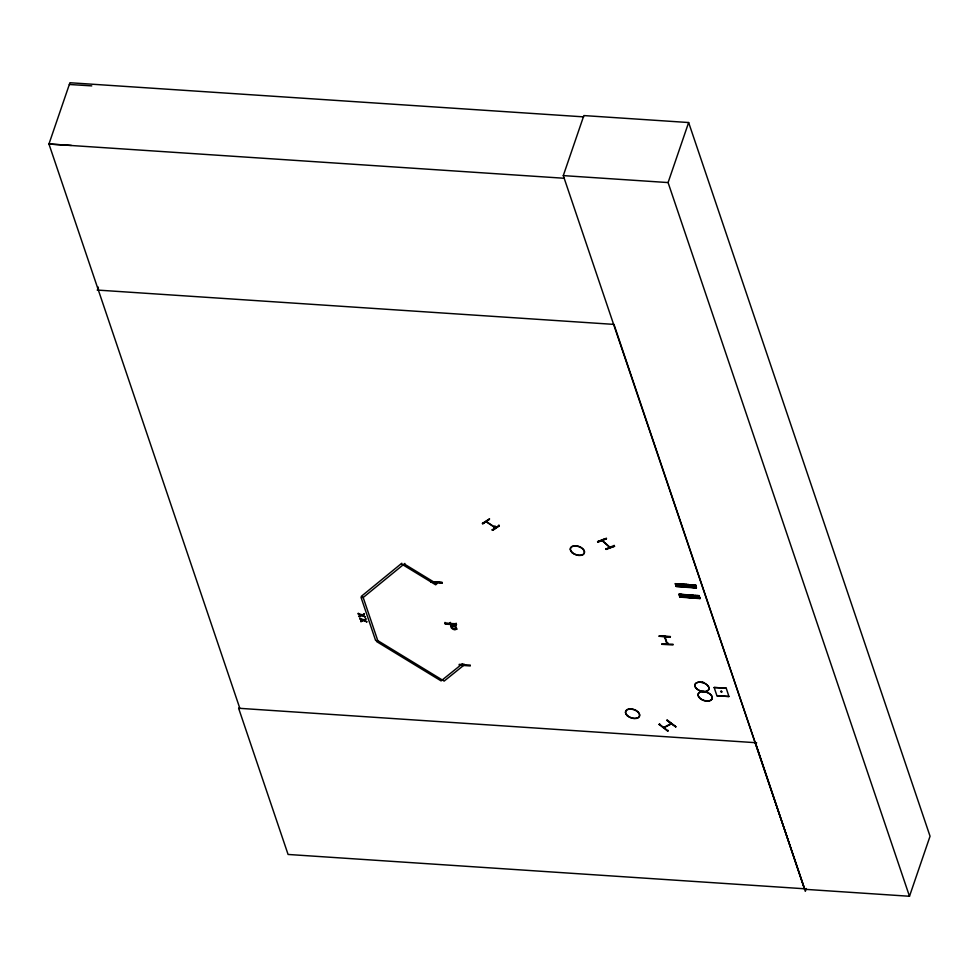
<?xml version="1.0" encoding="UTF-8"?>
<svg xmlns="http://www.w3.org/2000/svg" width="979" height="979" viewBox="0 0 979 979"><rect width="100%" height="100%" fill="white"/><g stroke="black" fill="none" stroke-linecap="round" stroke-linejoin="round"><path stroke-width="1.47" d="M675.473 583.973L695.628 585.075L675.473 583.973L695.751 585.993M675.657 584.512L675.388 583.692M676.012 585.687L696.399 587.743L696.265 587.106L676.012 585.662L696.265 587.106M679.854 597.104L699.985 598.597L699.177 595.624L678.949 594.18L699.324 596.272L679.23 595.085L699.336 596.566L679.059 594.596M699.814 597.814L679.585 596.223L679.854 596.823M679.867 597.117L679.083 594.155M699.691 597.704L699.961 598.585M661.89 644.304L673.001 644.965M673.026 644.243L661.743 643.913M456.116 624.015L444.98 623.317L445.017 622.399M456.104 624.112L456.141 623.182M470.299 665.953L459.175 665.157M459.2 664.337L470.324 665.12M603.101 540.714C603.064 542.256 601.29 540.261 602.318 539.686M610.088 547.408L609.06 546.906M361.214 614.922L358.363 614.286L358.326 613.172M365.253 616.684L361.728 615.754L359.232 616.831L359.207 615.754M362.891 619.854L360.039 619.217L360.003 618.104M358.155 613.674L361.728 614.628M365.081 617.186L362.414 614.959M366.929 621.628L363.405 620.686L360.896 621.775L360.872 620.698M362.242 615.461L364.225 614.641L364.2 613.564M359.831 618.606L363.405 619.56M366.758 622.118L364.09 619.903M363.919 620.405L365.889 619.572L365.865 618.495M404.853 563.439L363.185 597.508L361.031 597.361L375.606 640.462L377.772 640.609L376.597 641.551L441.088 680.894L462.369 663.762L464.254 664.9L444.136 681.09L377.772 640.609L363.185 597.508L361.312 596.358L401.794 563.231M563.292 175.608L583.851 115.571L688.641 122.534L930.05 836.225L909.491 896.262L804.714 889.299L563.292 175.608L668.082 182.571L909.491 896.262M442.361 582.456L431.237 581.673M456.544 624.406L445.421 623.611M489.561 518.809L482.292 523.471L482.99 523.312M456.74 629.154C453.828 631.492 449.055 626.915 451.295 625.214M450.646 625.544L455.553 625.654L450.793 625.422M492.608 530.324L499.241 525.809L492.608 530.349L492.266 529.504M495.056 526.212L494.358 527.216L494.468 526.531M494.579 527.069L494.884 526.188M498.886 525.025L499.229 525.87M668.082 182.571L688.641 122.534M606.503 538.426L597.569 541.705L598.169 541.595M602.097 540.738L602.611 539.576M610.015 547.298L602.391 540.53L602.697 539.649M602.856 539.686L602.513 540.579L603.394 540.604M597.985 541.913L606.442 538.413M614.555 546.245L606.221 549.427L605.952 548.546M614.286 545.376L605.915 549.084M670.444 636.534L659.332 635.799M664.521 636.656L665.194 637.525L665.561 636.497M667.14 642.628L667.103 644.268M667.531 642.652L667.531 644.268M667.666 642.738L666.748 643.46L667.372 643.607M659.662 723.824L659.075 724.546M666.956 720.446L675.987 726.822L667.127 719.957M659.124 724.46L667.678 731.129L668.265 730.407M714.132 687.478L726.21 688.164L728.951 696.522L716.922 695.726L714.132 687.478L726.21 688.164M716.922 695.726L728.951 696.522M804.714 889.299L613.955 324.392L97.154 290.053M806.292 888.504L805.313 891.343L755.458 742.694M665.243 637.513L664.986 636.791L667.494 644.194M436.438 582.554L437.111 583.276M450.205 623.28L450.389 622.485M703.595 691.651L703.62 691.48A7.379 4.369 18.9 0 1 712.039 698.969A7.379 4.369 18.9 0 1 700.009 698.174A7.379 4.369 18.9 0 1 703.607 691.431L703.62 691.492M663.64 727.507L671.007 723.603M671.3 723.971L663.946 727.727M659.479 724.227L668.094 730.909M431.078 582.028L442.202 582.811M659.173 636.154L670.26 636.876M597.631 541.668L605.928 538.499M482.757 523.679L489.39 519.2M482.818 523.814L489.439 519.335M492.094 530.006L498.874 525.552M449.924 622.595L450.095 623.121M450.597 623.305L450.34 622.546M464.78 665.243L464.119 664.374L464.401 665.218M361.557 615.13L364.029 614.066M363.233 620.062L365.693 618.997M359.036 616.256L361.043 615.424M360.7 621.188L362.719 620.356M597.998 542.085L606.331 538.927M605.781 549.048L614.543 546.27M450.621 624.492L450.842 625.312M675.51 583.582L676.293 586.556L696.412 588.036L695.628 585.075M695.494 585.185L675.486 583.729M696.375 587.694L676.281 586.262M699.973 598.304L679.891 596.676M679.756 596.786L699.875 598.279M667.054 720.336L675.669 726.92M495.141 527.779L486.012 521.648M609.44 546.759L609.807 547.518L602.109 540.641M69.338 84.488L91.781 85.883M71.394 145.418L48.95 144.023L69.937 82.738L583.692 116.868M238.656 708.355L239.867 708.429L48.95 144.023L564.222 178.264M665.414 636.901L664.557 636.742L666.968 644.182M756.669 742.767L238.619 708.258L288.083 854.459L804.885 888.797M431.066 582.175L442.19 582.958M430.931 581.759L442.055 582.542M456.018 623.733L444.98 623.317M445.249 624.112L456.373 624.896M450.829 625.238L451.013 624.516M464.67 664.57L464.327 665.108M679.585 596.223L699.838 597.667M436.695 583.325L436.989 582.75M464.536 664.484L464.841 665.096M404.596 564.185L436.842 583.851L435.667 584.806L401.537 563.99M455.553 625.654L456.85 629.13M486.343 521.562L495.362 527.534M456.361 624.737L445.151 623.66M670.272 637.035L659.161 636.301M450.878 625.263L450.621 624.651M697.146 595.477L697.966 598.01M693.573 584.916L694.392 587.449M695.775 595.379L696.595 597.912M692.202 584.818L693.022 587.351M693.744 595.232L694.552 597.765M690.171 584.659L690.978 587.204M688.347 584.536L689.167 587.07M691.92 595.097L692.74 597.631M689.889 594.951L690.709 597.484M686.316 584.39L687.136 586.923M681.127 594.302L681.947 596.835M677.554 583.741L678.374 586.274M98.267 287.08L98.377 290.127M702.298 682.069A7.342 4.344 18.9 0 1 704.121 682.644M664.937 636.46L664.814 637.5L664.998 636.46M452.151 626.132L452.555 628.016L454.574 628.604L455.786 627.833L454.99 626.487L452.151 626.132M721.205 691.15L720.617 691.627L721.56 692.214L722.159 691.737L721.205 691.15M696.742 688.849A7.367 4.357 18.9 0 0 708.735 689.644A7.367 4.357 18.9 0 0 700.328 682.13A7.367 4.357 18.9 0 0 696.742 688.849A7.342 4.344 18.9 0 0 708.698 689.657A7.342 4.344 18.9 0 0 700.328 682.179A7.342 4.344 18.9 0 0 696.754 688.861M699.936 698.394A7.379 4.369 18.9 0 0 711.966 699.19A7.379 4.369 18.9 0 0 703.534 691.651A7.379 4.369 18.9 0 0 699.936 698.394M627.355 715.796A7.342 4.344 18.9 0 0 639.311 716.591A7.342 4.344 18.9 0 0 630.929 709.114A7.342 4.344 18.9 0 0 627.355 715.796M627.404 715.576A7.379 4.369 18.9 0 0 639.422 716.383A7.379 4.369 18.9 0 0 631.002 708.857A7.379 4.369 18.9 0 0 627.404 715.576M572.164 552.719A7.355 4.357 18.9 0 0 584.133 553.514A7.355 4.357 18.9 0 0 575.75 546.013A7.355 4.357 18.9 0 0 572.164 552.719M572.226 552.474A7.379 4.369 18.9 0 0 584.243 553.282A7.379 4.369 18.9 0 0 575.823 545.744A7.379 4.369 18.9 0 0 572.226 552.474"/></g></svg>
